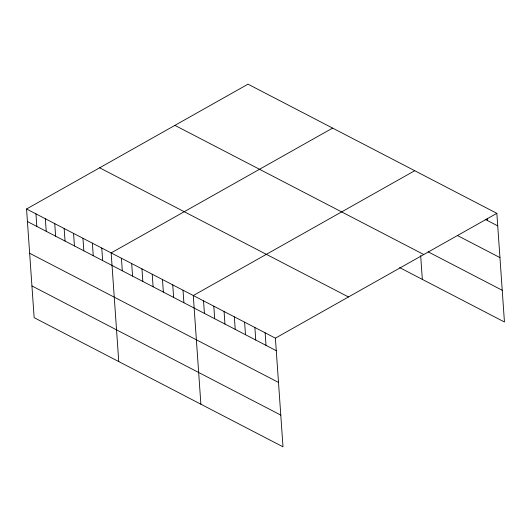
<?xml version="1.0" encoding="UTF-8"?>
<svg xmlns="http://www.w3.org/2000/svg" width="531" height="531" viewBox="0 0 531 531"><rect width="100%" height="100%" fill="white"/><g stroke="black" fill="none" stroke-linecap="round" stroke-linejoin="round"><path stroke-width="0.8" d="M26.55 208.995L275.403 338.154L283.003 446.823L34.15 317.664L26.55 208.995L247.997 84.177L496.85 213.336L504.45 322.005L399.597 267.584M332.612 128.09L111.158 252.909L118.758 361.578M414.731 170.71L193.284 295.528L200.877 404.197M275.403 338.154L496.85 213.336M485.261 219.409L497.726 225.874M457.417 235.525L499.943 257.601M428.178 251.847L502.233 290.284M174.918 125.369L423.771 254.522M99.629 167.803L348.482 296.962M27.426 221.54L276.279 350.692M29.643 253.26L278.496 382.42M31.933 285.943L280.786 415.103M487.299 218.195L487.465 220.551M420.665 255.59L422.331 279.386M265.135 332.824L266.011 345.369M254.873 327.494L255.75 340.039M244.605 322.171L245.481 334.709M234.344 316.841L235.22 329.386M224.075 311.511L224.952 324.056M213.814 306.188L214.69 318.726M203.546 300.858L204.422 313.403M183.016 290.205L183.892 302.743M172.748 284.875L173.63 297.42M162.486 279.545L163.362 292.09M152.218 274.222L153.101 286.76M141.956 268.892L142.832 281.437M131.688 263.562L132.564 276.107M121.426 258.239L122.303 270.777M101.76 248.03L102.636 260.568M92.361 243.152L93.237 255.69M82.955 238.273L83.832 250.811M73.557 233.394L74.433 245.933M64.151 228.509L65.034 241.054M54.753 223.631L55.629 236.176M45.354 218.752L46.23 231.297M35.949 213.874L36.825 226.418"/></g></svg>
